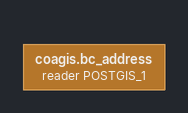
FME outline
coagis.bc_address (reader POSTGIS_1)
